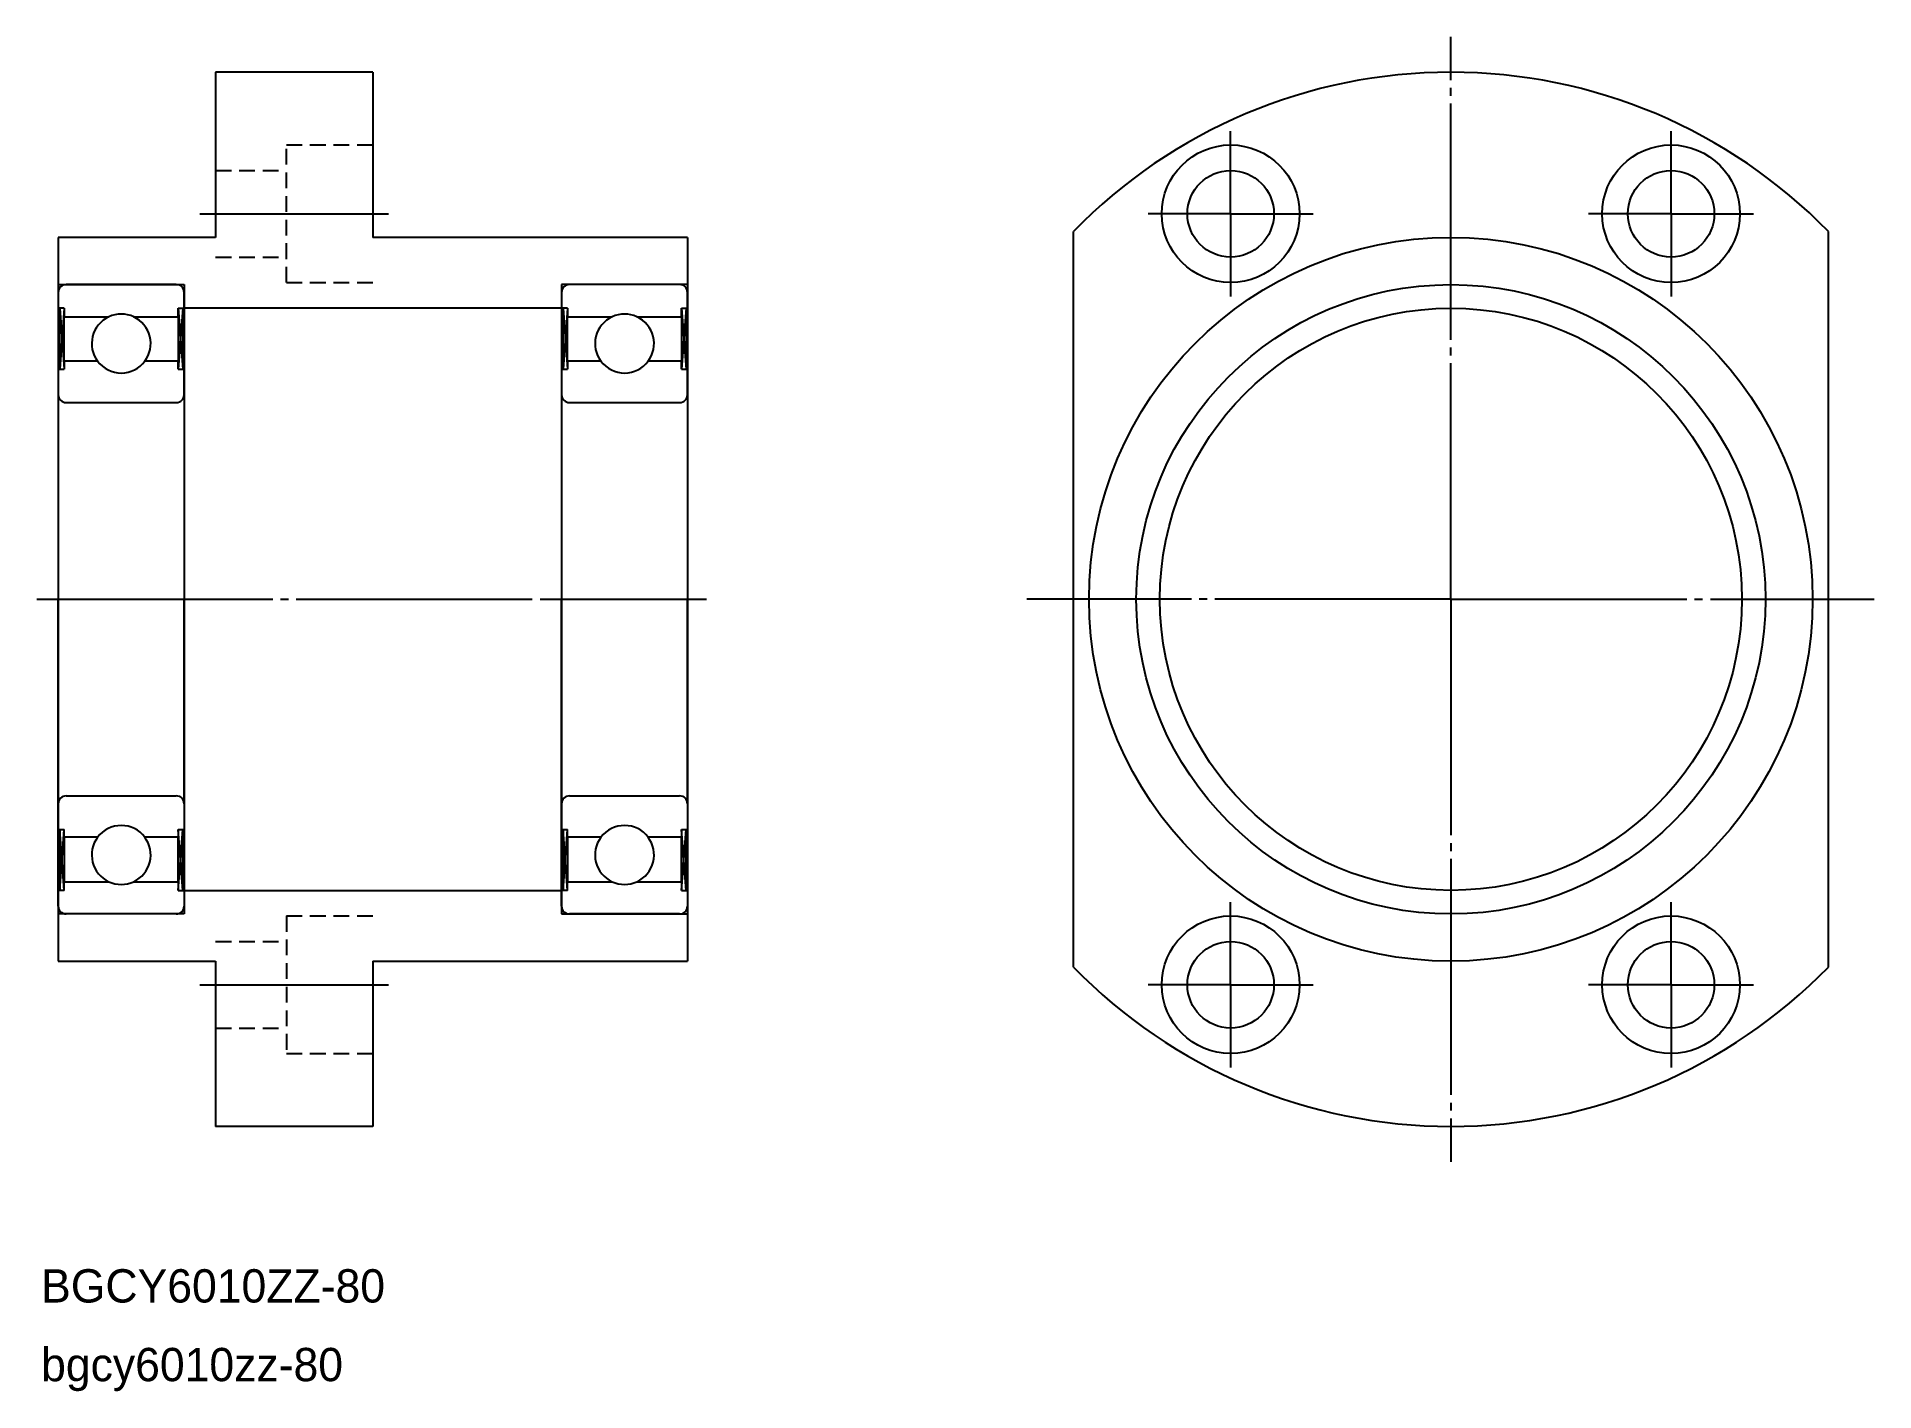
# Model space of a CAD drawing. Extents: x -131 to 103, y -112 to 60.
import ezdxf

# ---------------------------------------------------------------- set-up
doc = ezdxf.new("R2010")
doc.units = 0
doc.linetypes.add('CENTER', pattern=[33, 30, -1, 1, -1])
doc.linetypes.add('DASHED', pattern=[3, 2, -1])
doc.layers.get('0').update_dxf_attribs({"linetype": 'CONTINUOUS'})
doc.layers.add('CENTER', color=1, linetype='CENTER')

msp = doc.modelspace()

# ---------------------------------------------------------------- linework, layer by layer
at = {"color": 7, "linetype": 'CONTINUOUS'}
for p, q in [((-87.78, 55.41), (-107.78, 55.41)), ((-107.78, 55.41), (-107.78, 34.41)), ((-87.78, 55.41), (-87.78, 34.41)), ((1.29, -58.33), (1.29, 35.16)), ((97.29, -58.33), (97.29, 35.16)), ((-107.78, 34.41), (-127.78, 34.41)), ((-127.78, 34.41), (-127.78, -57.59)), ((-47.78, 34.41), (-87.78, 34.41)), ((-47.78, 34.41), (-47.78, -57.59)), ((-127.78, 28.41), (-111.78, 28.41)), ((-112.78, 28.41), (-126.78, 28.41)), ((-111.78, 28.41), (-111.78, -51.59)), ((-47.78, 28.41), (-63.78, 28.41)), ((-63.78, 28.41), (-63.78, -51.59)), ((-48.78, 28.41), (-62.78, 28.41)), ((-127.78, 27.41), (-127.78, 25.41)), ((-111.78, 25.41), (-111.78, 27.41)), ((-63.78, 27.41), (-63.78, 25.41)), ((-47.78, 25.41), (-47.78, 27.41)), ((-127.04, 25.41), (-127.78, 25.41)), ((-127.78, 25.41), (-127.78, 17.66)), ((-127.6, 17.66), (-127.6, 25.41)), ((-127.6, 25.41), (-127.04, 17.66)), ((-127.04, 25.41), (-127.6, 17.66)), ((-127.04, 25.41), (-127.04, 24.31)), ((-127.04, 24.31), (-121.36, 24.31)), ((-127.04, 18.66), (-127.04, 24.31)), ((-118.2, 24.31), (-112.52, 24.31)), ((-112.52, 24.31), (-112.52, 25.41)), ((-112.52, 25.41), (-111.78, 25.41)), ((-112.52, 25.41), (-111.96, 17.66)), ((-111.96, 25.41), (-112.52, 17.66)), ((-112.52, 24.31), (-112.52, 18.66)), ((-111.96, 25.41), (-111.96, 17.66)), ((-63.78, 25.41), (-111.78, 25.41)), ((-111.78, 25.41), (-111.78, 17.66)), ((-63.04, 25.41), (-63.78, 25.41)), ((-63.78, 25.41), (-63.78, 17.66)), ((-63.6, 17.66), (-63.6, 25.41)), ((-63.6, 25.41), (-63.04, 17.66)), ((-63.04, 25.41), (-63.6, 17.66)), ((-63.04, 25.41), (-63.04, 24.31)), ((-63.04, 24.31), (-57.36, 24.31)), ((-63.04, 18.66), (-63.04, 24.31)), ((-54.2, 24.31), (-48.52, 24.31)), ((-48.52, 24.31), (-48.52, 25.41)), ((-48.52, 25.41), (-47.78, 25.41)), ((-48.52, 25.41), (-47.96, 17.66)), ((-47.96, 25.41), (-48.52, 17.66)), ((-48.52, 24.31), (-48.52, 18.66)), ((-47.96, 25.41), (-47.96, 17.66)), ((-47.78, 25.41), (-47.78, 17.66)), ((-127.78, 17.66), (-127.78, 14.41)), ((-127.78, 17.66), (-127.04, 17.66)), ((-122.78, 18.66), (-127.04, 18.66)), ((-127.04, 18.66), (-127.04, 17.66)), ((-112.52, 18.66), (-116.78, 18.66)), ((-112.52, 17.66), (-112.52, 18.66)), ((-112.52, 17.66), (-111.78, 17.66)), ((-111.78, 14.41), (-111.78, 17.66)), ((-63.78, 17.66), (-63.78, 14.41)), ((-63.78, 17.66), (-63.04, 17.66)), ((-58.78, 18.66), (-63.04, 18.66)), ((-63.04, 18.66), (-63.04, 17.66)), ((-48.52, 18.66), (-52.78, 18.66)), ((-48.52, 17.66), (-48.52, 18.66)), ((-48.52, 17.66), (-47.78, 17.66)), ((-47.78, 14.41), (-47.78, 17.66)), ((-127.78, 14.41), (-127.78, -11.59)), ((-111.78, 14.41), (-111.78, -11.59)), ((-63.78, 14.41), (-63.78, -11.59)), ((-47.78, 14.41), (-47.78, -11.59)), ((-126.78, 13.41), (-112.78, 13.41)), ((-62.78, 13.41), (-48.78, 13.41)), ((-127.78, -37.59), (-127.78, -11.59)), ((-111.78, -37.59), (-111.78, -11.59)), ((-63.78, -37.59), (-63.78, -11.59)), ((-47.78, -37.59), (-47.78, -11.59)), ((-126.78, -36.59), (-112.78, -36.59)), ((-62.78, -36.59), (-48.78, -36.59)), ((-127.78, -40.84), (-127.78, -37.59)), ((-111.78, -37.59), (-111.78, -40.84)), ((-63.78, -40.84), (-63.78, -37.59)), ((-47.78, -37.59), (-47.78, -40.84)), ((-127.78, -48.59), (-127.78, -40.84)), ((-127.78, -40.84), (-127.04, -40.84)), ((-127.6, -40.84), (-127.6, -48.59)), ((-127.6, -48.59), (-127.04, -40.84)), ((-127.04, -48.59), (-127.6, -40.84)), ((-127.04, -41.84), (-127.04, -40.84)), ((-122.78, -41.84), (-127.04, -41.84)), ((-127.04, -41.84), (-127.04, -47.49)), ((-112.52, -41.84), (-116.78, -41.84)), ((-112.52, -40.84), (-112.52, -41.84)), ((-112.52, -40.84), (-111.78, -40.84)), ((-112.52, -48.59), (-111.96, -40.84)), ((-111.96, -48.59), (-112.52, -40.84)), ((-112.52, -47.49), (-112.52, -41.84)), ((-111.96, -48.59), (-111.96, -40.84)), ((-111.78, -48.59), (-111.78, -40.84)), ((-63.78, -48.59), (-63.78, -40.84)), ((-63.78, -40.84), (-63.04, -40.84)), ((-63.6, -40.84), (-63.6, -48.59)), ((-63.6, -48.59), (-63.04, -40.84)), ((-63.04, -48.59), (-63.6, -40.84)), ((-63.04, -41.84), (-63.04, -40.84)), ((-58.78, -41.84), (-63.04, -41.84)), ((-63.04, -41.84), (-63.04, -47.49)), ((-48.52, -41.84), (-52.78, -41.84)), ((-48.52, -40.84), (-48.52, -41.84)), ((-48.52, -40.84), (-47.78, -40.84)), ((-48.52, -48.59), (-47.96, -40.84)), ((-47.96, -48.59), (-48.52, -40.84)), ((-48.52, -47.49), (-48.52, -41.84)), ((-47.96, -48.59), (-47.96, -40.84)), ((-47.78, -48.59), (-47.78, -40.84)), ((-127.78, -50.59), (-127.78, -48.59)), ((-127.04, -48.59), (-127.78, -48.59)), ((-127.04, -47.49), (-121.36, -47.49)), ((-127.04, -48.59), (-127.04, -47.49)), ((-118.2, -47.49), (-112.52, -47.49)), ((-112.52, -47.49), (-112.52, -48.59)), ((-112.52, -48.59), (-111.78, -48.59)), ((-111.78, -48.59), (-63.78, -48.59)), ((-111.78, -48.59), (-111.78, -50.59)), ((-63.78, -50.59), (-63.78, -48.59)), ((-63.04, -48.59), (-63.78, -48.59)), ((-63.04, -47.49), (-57.36, -47.49)), ((-63.04, -48.59), (-63.04, -47.49)), ((-54.2, -47.49), (-48.52, -47.49)), ((-48.52, -47.49), (-48.52, -48.59)), ((-48.52, -48.59), (-47.78, -48.59)), ((-47.78, -48.59), (-47.78, -50.59)), ((-111.78, -51.59), (-127.78, -51.59)), ((-112.78, -51.59), (-126.78, -51.59)), ((-63.78, -51.59), (-47.78, -51.59)), ((-48.78, -51.59), (-62.78, -51.59)), ((-127.78, -57.59), (-107.78, -57.59)), ((-107.78, -57.59), (-107.78, -78.59)), ((-87.78, -57.59), (-47.78, -57.59)), ((-87.78, -57.59), (-87.78, -78.59)), ((-87.78, -78.59), (-107.78, -78.59))]:
    msp.add_line(p, q, dxfattribs=at)
at = {"color": 3, "linetype": 'DASHED'}
for p, q in [((-98.78, 46.16), (-87.78, 46.16)), ((-98.78, 28.66), (-98.78, 46.16)), ((-107.78, 42.91), (-98.78, 42.91)), ((-107.78, 31.91), (-98.78, 31.91)), ((-98.78, 28.66), (-87.78, 28.66)), ((-98.78, -51.84), (-87.78, -51.84)), ((-98.78, -51.84), (-98.78, -69.34)), ((-107.78, -55.09), (-98.78, -55.09)), ((-107.78, -66.09), (-98.78, -66.09)), ((-98.78, -69.34), (-87.78, -69.34))]:
    msp.add_line(p, q, dxfattribs=at)
at = {"color": 7, "linetype": 'CONTINUOUS'}
for centre, radius in [((21.29, 37.41), 8.75), ((77.29, 37.41), 8.75), ((21.29, 37.41), 5.5), ((77.29, 37.41), 5.5), ((49.29, -11.59), 46), ((49.29, -11.59), 40), ((49.29, -11.59), 37), ((21.29, -60.59), 8.75), ((77.29, -60.59), 8.75), ((21.29, -60.59), 5.5), ((77.29, -60.59), 5.5)]:
    msp.add_circle(centre, radius, dxfattribs=at)
for centre, radius, start, end in [((49.29, -11.59), 67, 44.2405, 135.7595), ((-126.78, 27.41), 1, 90, 180), ((-112.78, 27.41), 1, 0, 90), ((-62.78, 27.41), 1, 90, 180), ((-48.78, 27.41), 1, 0, 90), ((-119.78, 20.91), 3.75, 114.9513, 216.8699), ((-119.78, 20.91), 3.75, 65.0487, 114.9513), ((-119.78, 20.91), 3.75, 323.1301, 65.0487), ((-55.78, 20.91), 3.75, 114.9513, 216.8699), ((-55.78, 20.91), 3.75, 65.0487, 114.9513), ((-55.78, 20.91), 3.75, 323.1301, 65.0487), ((-119.78, 20.91), 3.75, 216.8699, 323.1301), ((-55.78, 20.91), 3.75, 216.8699, 323.1301), ((-126.78, 14.41), 1, 180, 270), ((-112.78, 14.41), 1, 270, 0), ((-62.78, 14.41), 1, 180, 270), ((-48.78, 14.41), 1, 270, 0), ((-126.78, -37.59), 1, 90, 180), ((-112.78, -37.59), 1, 0, 90), ((-62.78, -37.59), 1, 90, 180), ((-48.78, -37.59), 1, 0, 90), ((-119.78, -44.09), 3.75, 143.1301, 245.0487), ((-119.78, -44.09), 3.75, 36.8699, 143.1301), ((-119.78, -44.09), 3.75, 294.9513, 36.8699), ((-55.78, -44.09), 3.75, 143.1301, 245.0487), ((-55.78, -44.09), 3.75, 36.8699, 143.1301), ((-55.78, -44.09), 3.75, 294.9513, 36.8699), ((-119.78, -44.09), 3.75, 245.0487, 294.9513), ((-55.78, -44.09), 3.75, 245.0487, 294.9513), ((-126.78, -50.59), 1, 180, 270), ((-112.78, -50.59), 1, 270, 0), ((-62.78, -50.59), 1, 180, 270), ((-48.78, -50.59), 1, 270, 0), ((49.29, -11.59), 67, 224.2405, 315.7595)]:
    msp.add_arc(centre, radius, start, end, dxfattribs=at)
at = {"layer": 'CENTER', "color": 1, "linetype": 'CENTER'}
for p, q in [((49.29, -11.59), (49.29, 59.91)), ((21.29, 37.41), (21.29, 47.91)), ((77.29, 37.41), (77.29, 47.91)), ((-109.78, 37.41), (-85.78, 37.41)), ((21.29, 37.41), (10.79, 37.41)), ((21.29, 37.41), (31.79, 37.41)), ((21.29, 37.41), (21.29, 26.91)), ((77.29, 37.41), (66.79, 37.41)), ((77.29, 37.41), (77.29, 26.91)), ((77.29, 37.41), (87.79, 37.41)), ((-130.52, -11.59), (-45.9, -11.59)), ((-130.18, -11.59), (-109.38, -11.59)), ((-66.18, -11.59), (-45.38, -11.59)), ((49.29, -11.59), (-4.62, -11.59)), ((49.29, -11.59), (103.13, -11.59)), ((49.29, -11.59), (49.29, -83.09)), ((21.29, -60.59), (21.29, -50.09)), ((77.29, -60.59), (77.29, -50.09)), ((-109.78, -60.59), (-85.78, -60.59)), ((-109.78, -60.59), (-85.78, -60.59)), ((21.29, -60.59), (10.79, -60.59)), ((21.29, -60.59), (31.79, -60.59)), ((21.29, -60.59), (21.29, -71.09)), ((77.29, -60.59), (66.79, -60.59)), ((77.29, -60.59), (87.79, -60.59)), ((77.29, -60.59), (77.29, -71.09))]:
    msp.add_line(p, q, dxfattribs=at)

# ---------------------------------------------------------------- texts
at = {"color": 7, "linetype": 'CONTINUOUS'}
for s, p in [('BGCY6010ZZ-80', (-129.97, -100.98)), ('bgcy6010zz-80', (-129.97, -110.98))]:
    msp.add_text(s, height=4.2333, dxfattribs=at).set_placement(p)

doc.saveas('drawing.dxf')
